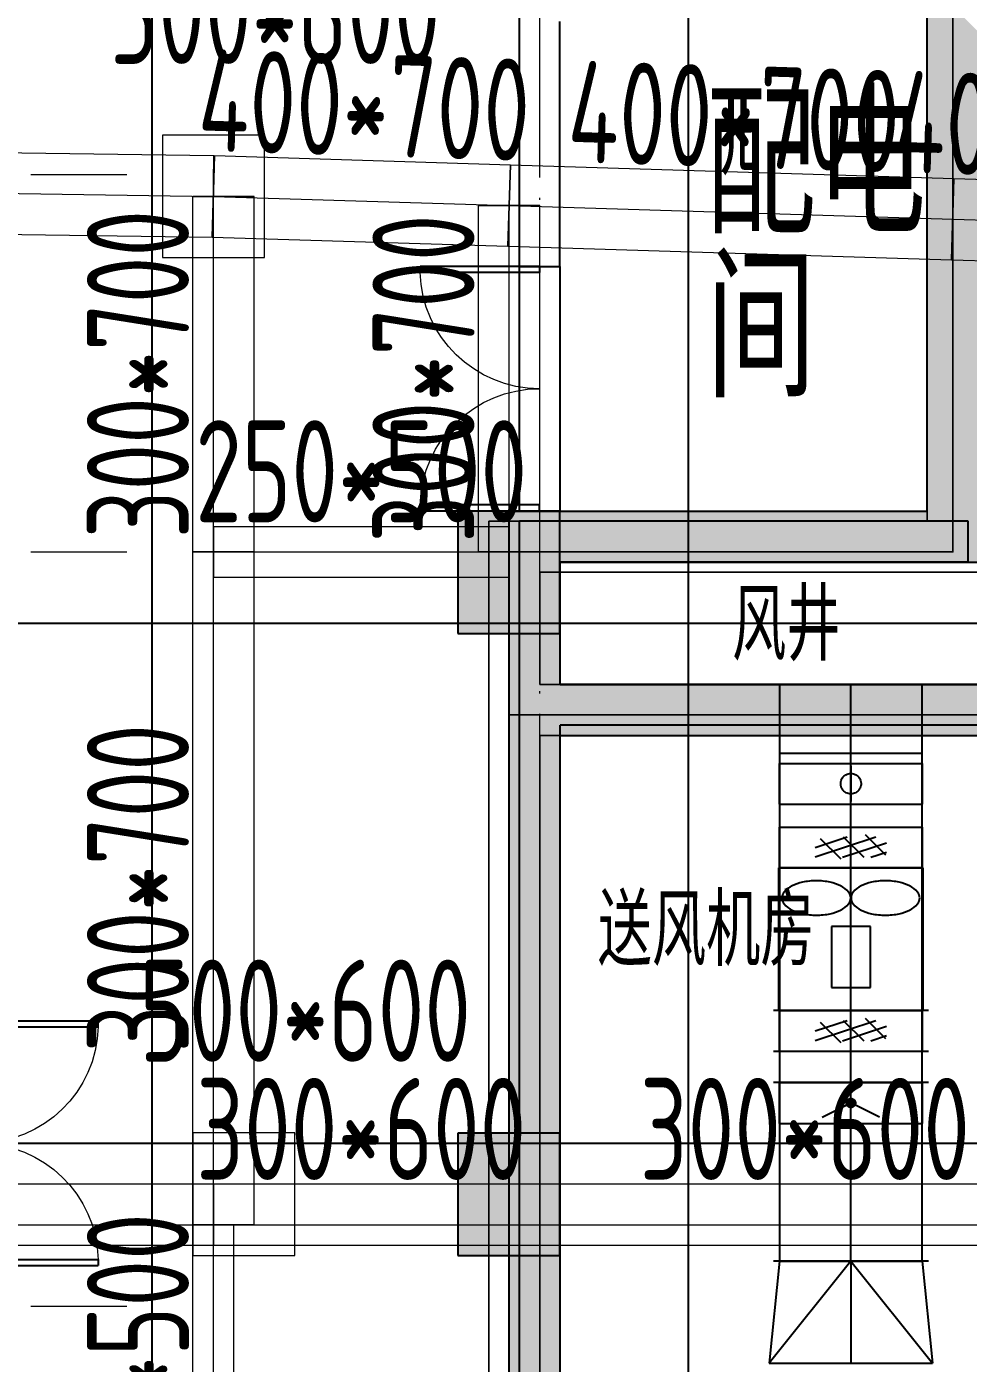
# Model space of a CAD drawing. Extents: x 369444 to 684549, y -549309 to 575337.
# Drawn here: x 585009 to 589625, y 461628 to 468182 of the extents above; entities that cross this region are included whole.
import ezdxf

# ---------------------------------------------------------------- set-up
doc = ezdxf.new("R2010")
doc.units = 0
doc.header["$LTSCALE"] = 1000
doc.header["$MEASUREMENT"] = 0
for name, pattern in [('CENTER2', [1.125, 0.75, -0.125, 0.125, -0.125]), ('DASH', [0.35, 0.25, -0.1]), ('DOTE', [2.42, 2, -0.2, 0.02, -0.2])]:
    doc.linetypes.add(name, pattern=pattern)
for name, color, linetype, lineweight, true_color in [('-1-0-1', 7, 'Continuous', 0, 0xc0c0c0), ('-1-1-2', 7, 'Continuous', 0, 0xc0c0c0), ('-2-0-1', 1, 'Continuous', 0, 0xff0000), ('-2-1-2', 9, 'Continuous', 0, 0x808080), ('1-6-1', 7, 'Continuous', 0, 0x55ff55), ('1-6-2', 7, 'Continuous', 0, 0x55ff55), ('11-6-1', 2, 'Continuous', 0, 0xffff00), ('11-6-2', 2, 'Continuous', 0, 0xffff00), ('11-6-5', 2, 'Continuous', 0, 0xffff00), ('12-6-1', 4, 'Continuous', 0, 0x00ffff), ('12-6-2', 4, 'Continuous', 0, 0x00ffff), ('12-6-5', 4, 'Continuous', 0, 0x00ffff)]:
    doc.layers.add(name, color=color, linetype=linetype, lineweight=lineweight, true_color=true_color)
for name, color, linetype in [('A-WALL-HATCH', 8, 'Continuous'), ('COLUMN', 9, 'Continuous'), ('DOTE', 1, 'Continuous'), ('DUCT-送风中心线', 1, 'CENTER2'), ('DUCT-送风法兰', 2, 'Continuous'), ('DUCT-送风管', 11, 'Continuous'), ('DUCT-送风管端线', 2, 'Continuous'), ('DUCT-送风阀门', 7, 'Continuous'), ('Hvac-Hide', 8, 'DASH'), ('PUB_HATCH', 8, 'Continuous'), ('WALL', 9, 'Continuous'), ('WINDOW', 4, 'Continuous'), ('房间名称', 72, 'Continuous'), ('颜洞口', 1, 'Continuous'), ('风管标注', 3, 'Continuous')]:
    doc.layers.add(name, color=color, linetype=linetype)
doc.layers.add('DOTE2', color=122, linetype='DOTE', lineweight=9)
doc.layers.add('TEXT', color=7, linetype='Continuous', lineweight=13)
doc.styles.add('_HZTXT', font='txt.shx', dxfattribs={"width": 0.8, "bigfont": 'HZTXT.shx'})
doc.styles.add('HNSJY', font='hnsjy-07.shx', dxfattribs={"width": 0.8, "bigfont": 'hnsjy-hz.shx'})
doc.styles.add('yjkcad', font='yjkeng.shx', dxfattribs={"width": 0.7, "height": 250, "bigfont": 'yjkchn.shx'})

# ---------------------------------------------------------------- blocks, each defined once
blk = doc.blocks.new('$DorLib2D$00000002')
for p, q in [((-0.5, 0), (-0.5, 0.4875)), ((-0.475, 0.4875), (-0.5, 0.4875)), ((-0.475, 0), (-0.475, 0.4875)), ((0.475, 0), (0.475, 0.4875)), ((0.475, 0.4875), (0.5, 0.4875)), ((0.5, 0), (0.5, 0.4875)), ((-0.5, 0), (-0.475, 0)), ((0.5, 0), (0.475, 0))]:
    blk.add_line(p, q)
at = {"lineweight": 13}
for centre, start, end in [((-0.4875, 0), 0, 88.5307), ((0.4875, 0), 91.4693, 180)]:
    blk.add_arc(centre, 0.4875, start, end, dxfattribs=at)
blk = doc.blocks.new('N-风管')
at = {"color": 0}
for p, q in [((38489424651.002457, 3905558530.868105, 0.000002), (38489424651.002457, 3905557830.868105, 0.000002)), ((38489425361.002457, 3905558530.868105, 0.000002), (38489424651.002457, 3905558530.868105, 0.000002)), ((38489425361.002457, 3905557830.868105, 0.000002), (38489425361.002457, 3905558530.868105, 0.000002)), ((38489425006.002457, 3905558242.436759, 0.000002), (38489425006.002457, 3905558382.814328, 0.000002)), ((38489424910.379883, 3905558242.436759, 0.000002), (38489424910.379883, 3905557943.232099, 0.000002)), ((38489425101.625038, 3905558242.436759, 0.000002), (38489424910.379883, 3905558242.436759, 0.000002)), ((38489425101.625038, 3905557943.232099, 0.000002), (38489425101.625038, 3905558242.436759, 0.000002)), ((38489424910.379883, 3905557943.232099, 0.000002), (38489425101.625038, 3905557943.232099, 0.000002)), ((38489424651.002457, 3905557830.868105, 0.000002), (38489425361.002457, 3905557830.868105, 0.000002))]:
    blk.add_line(p, q, dxfattribs=at)
for centre, major_axis, ratio, start_param, end_param in [((38489424811.326859, 3905558261.050528, 0.000002), (206.37381, 0.001271), 0.9859152599, 1.7782642618, 2.0409758937), ((38489424836.828629, 3905558141.610104, 0.000002), (-330.175485, 0.000044), 0.9859154814, -1.5707961964, -1.3633221285), ((38489424836.828629, 3905558141.610104, 0.000002), (330.175485, 0.000044), 0.9859154814, 1.3633221285, 1.5707961964), ((38489424862.330399, 3905558261.050528, 0.000002), (-206.37381, 0.001271), 0.9859152599, 4.2422094135, 4.5049210454), ((38489425149.674507, 3905558261.050528, 0.000002), (206.37381, 0.001271), 0.9859152599, 1.7782642618, 2.0409758937), ((38489425175.176277, 3905558141.610104, 0.000002), (-330.175485, 0.000044), 0.9859154814, -1.5707961964, -1.3633221285), ((38489425175.176277, 3905558141.610104, 0.000002), (330.175485, 0.000044), 0.9859154814, 1.3633221285, 1.5707961964), ((38489425200.678047, 3905558261.050528, 0.000002), (-206.37381, 0.001271), 0.9859152599, 4.2422094135, 4.5049210454), ((38489424714.560371, 3905558382.814328, 0.000002), (46.022865, 0.000058), 0.9859152477, 2.4577341047, 3.1415913761), ((38489424772.605698, 3905558336.170204, 0.000002), (-120.906345, 0.001354), 0.9859156512, -1.1005993919, -0.6838458191), ((38489424901.051552, 3905558336.170204, 0.000002), (120.906351, 0.001483), 0.985915607, 0.6838447331, 1.1005982977), ((38489424959.096893, 3905558382.814328, 0.000002), (46.022858, 0.001028), 0.9859148477, -0.0000226453, 0.6838350919), ((38489425052.908028, 3905558382.814328, 0.000002), (-46.022858, 0.001028), 0.9859148477, -0.6838350919, 0.0000226453), ((38489425110.953362, 3905558336.170204, 0.000002), (-120.906351, 0.001483), 0.985915607, -1.1005982977, -0.6838447331), ((38489425239.399223, 3905558336.170204, 0.000002), (120.906345, 0.001354), 0.9859156512, 0.6838458191, 1.1005993919), ((38489425297.444542, 3905558382.814328, 0.000002), (-46.022865, 0.000058), 0.9859152477, 3.141593931, 3.8254512025), ((38489424714.560371, 3905558382.814328, 0.000002), (-46.022865, 0.000058), 0.9859152477, 0.0000012774, 0.6838585489), ((38489424772.605698, 3905558429.458451, 0.000002), (120.90634, 0.001657), 0.9859156664, 3.8254359512, 4.2421895534), ((38489424901.051552, 3905558429.458451, 0.000002), (-120.906346, 0.001786), 0.9859156223, 2.040996848, 2.457750442), ((38489424959.096893, 3905558382.814328, 0.000002), (-46.022858, 0.001028), 0.9859148477, 2.4577575617, 3.1416152989), ((38489425052.908028, 3905558382.814328, 0.000002), (46.022858, 0.001028), 0.9859148477, 3.1415700082, 3.8254277455), ((38489425110.953362, 3905558429.458451, 0.000002), (120.906346, 0.001786), 0.9859156223, 3.8254348652, 4.2421884592), ((38489425239.399223, 3905558429.458451, 0.000002), (-120.90634, 0.001657), 0.9859156664, 2.0409957538, 2.457749356), ((38489425297.444542, 3905558382.814328, 0.000002), (46.022865, 0.000058), 0.9859152477, -0.6838585489, -0.0000012774), ((38489424811.326859, 3905558504.578127, 0.000002), (-206.37381, 0.001272), 0.9859152585, 1.1006167623, 1.3633283945), ((38489424836.828629, 3905558624.018552, 0.000002), (-330.175507, 0.000201), 0.9859154169, 1.3633228734, 1.5707969272), ((38489424836.828629, 3905558624.018552, 0.000002), (330.175507, 0.000201), 0.9859154169, 4.71238838, 4.9198624338), ((38489424862.330399, 3905558504.578127, 0.000002), (206.37381, 0.001272), 0.9859152585, -1.3633283945, -1.1006167623), ((38489425149.674507, 3905558504.578127, 0.000002), (-206.37381, 0.001272), 0.9859152585, 1.1006167623, 1.3633283945), ((38489425175.176277, 3905558624.018552, 0.000002), (-330.175507, 0.000201), 0.9859154169, 1.3633228734, 1.5707969272), ((38489425175.176277, 3905558624.018552, 0.000002), (330.175507, 0.000201), 0.9859154169, 4.71238838, 4.9198624338), ((38489425200.678047, 3905558504.578127, 0.000002), (206.37381, 0.001272), 0.9859152585, -1.3633283945, -1.1006167623)]:
    blk.add_ellipse(centre, major_axis=major_axis, ratio=ratio, start_param=start_param, end_param=end_param, dxfattribs=at)
for p in [(38489425006.002457, 3905558530.868105, 0.000002), (38489425006.002457, 3905557830.868105, 0.000002)]:
    blk.add_point(p, dxfattribs=at)
at = {"layer": 'DUCT-送风中心线', "color": 0}
for p, q in [((38489425006.002518, 3905559043.09938, -0.000001), (38489425006.002518, 3905559430.368128, -0.000001)), ((38489425006.002518, 3905558730.868105, -0.000001), (38489425006.002518, 3905558843.09938, -0.000001)), ((38489425006.002457, 3905557831.068105, -0.000001), (38489425006.002457, 3905558530.868105, -0.000001)), ((38489425006.002518, 3905557830.868105, -0.000001), (38489425006.002518, 3905557831.068105, -0.000001)), ((38489425006.002518, 3905557477.553344, -0.000001), (38489425006.002518, 3905557630.868105, -0.000001)), ((38489425006.002518, 3905556601.268361, -0.000001), (38489425006.002518, 3905557277.553482, -0.000001)), ((38489425006.002518, 3905556601.068361, -0.000001), (38489425005.657181, 3905556101.06836, -0.000001))]:
    blk.add_line(p, q, dxfattribs=at)
at = {"layer": 'DUCT-送风法兰', "color": 0}
for p, q in [((38489425386.002457, 3905557830.968105, -0.000001), (38489424626.002457, 3905557830.968105, -0.000001)), ((38489425386.002457, 3905557630.768105, -0.000001), (38489424626.002457, 3905557630.768105, -0.000001)), ((38489425386.002457, 3905557477.653413, -0.000001), (38489424626.002457, 3905557477.653413, -0.000001)), ((38489425386.002518, 3905556601.168361, -0.000001), (38489424626.002518, 3905556601.168361, -0.000001)), ((38489425386.002518, 3905556601.168361, -0.000001), (38489424626.002518, 3905556601.168361, -0.000001))]:
    blk.add_line(p, q, dxfattribs=at)
at = {"layer": 'DUCT-送风管', "color": 0}
for p, q in [((38489424656.002518, 3905559430.368128, -0.000001), (38489424656.002518, 3905559043.09938, -0.000001)), ((38489425356.002518, 3905559043.09938, -0.000001), (38489425356.002518, 3905559430.368128, -0.000001)), ((38489424656.002457, 3905558843.09938, -0.000001), (38489424656.002457, 3905559043.09938, -0.000001)), ((38489425356.002457, 3905559043.09938, -0.000001), (38489425356.002457, 3905558843.09938, -0.000001)), ((38489424656.002518, 3905558843.09938, -0.000001), (38489424656.002518, 3905558730.868105, -0.000001)), ((38489425356.002518, 3905558730.868105, -0.000001), (38489425356.002518, 3905558843.09938, -0.000001)), ((38489424656.002457, 3905558530.868105, -0.000001), (38489424656.002457, 3905558730.868105, -0.000001)), ((38489425356.002457, 3905558730.868105, -0.000001), (38489425356.002457, 3905558530.868105, -0.000001)), ((38489424656.002457, 3905558530.868101, -0.000001), (38489424656.002457, 3905557831.068101, -0.000001)), ((38489425356.002457, 3905557831.068109, -0.000001), (38489425356.002457, 3905558530.868109, -0.000001)), ((38489424656.002457, 3905557630.868105, -0.000001), (38489424656.002457, 3905557830.868105, -0.000001)), ((38489424656.002518, 3905557831.068101, -0.000001), (38489424656.002518, 3905557830.868105, -0.000001)), ((38489425356.002457, 3905557830.868105, -0.000001), (38489425356.002457, 3905557630.868105, -0.000001)), ((38489425356.002518, 3905557830.868105, -0.000001), (38489425356.002518, 3905557831.068109, -0.000001)), ((38489424656.002518, 3905557630.868105, -0.000001), (38489424656.002518, 3905557477.553344, -0.000001)), ((38489425356.002518, 3905557477.553482, -0.000001), (38489425356.002518, 3905557630.868105, -0.000001)), ((38489424656.002502, 3905557277.553344, -0.000001), (38489424656.002457, 3905557477.553344, -0.000001)), ((38489425356.002457, 3905557477.553482, -0.000001), (38489425356.002502, 3905557277.553482, -0.000001)), ((38489424656.002518, 3905557277.553344, -0.000001), (38489424656.002518, 3905556601.268361, -0.000001)), ((38489425356.002518, 3905556601.268361, -0.000001), (38489425356.002518, 3905557277.553482, -0.000001)), ((38489425006.002518, 3905556601.068361, -0.000001), (38489424605.657181, 3905556101.068201, -0.000001)), ((38489424656.002518, 3905556601.068221, -0.000001), (38489424605.657181, 3905556101.068201, -0.000001)), ((38489425006.002518, 3905556601.068361, -0.000001), (38489425405.657181, 3905556101.06852, -0.000001)), ((38489425356.002518, 3905556601.068501, -0.000001), (38489425405.657181, 3905556101.06852, -0.000001))]:
    blk.add_line(p, q, dxfattribs=at)
at = {"layer": 'DUCT-送风管端线', "color": 0}
for p, q in [((38489425356.002518, 3905559430.368128, -0.000001), (38489424656.002518, 3905559430.368128, -0.000001)), ((38489424656.002457, 3905559043.09938, -0.000001), (38489425356.002457, 3905559043.09938, -0.000001)), ((38489424656.002457, 3905558843.09938, -0.000001), (38489425356.002457, 3905558843.09938, -0.000001)), ((38489424656.002457, 3905558730.868105, -0.000001), (38489425356.002457, 3905558730.868105, -0.000001)), ((38489425356.002457, 3905558530.868109, -0.000001), (38489424656.002457, 3905558530.868101, -0.000001)), ((38489424656.002457, 3905558530.868105, -0.000001), (38489425356.002457, 3905558530.868105, -0.000001)), ((38489424656.002457, 3905557831.068101, -0.000001), (38489425356.002457, 3905557831.068109, -0.000001)), ((38489424656.002457, 3905557830.868105, -0.000001), (38489425356.002457, 3905557830.868105, -0.000001)), ((38489424656.002457, 3905557630.868105, -0.000001), (38489425356.002457, 3905557630.868105, -0.000001)), ((38489424656.002457, 3905557477.553344, -0.000001), (38489425356.002457, 3905557477.553482, -0.000001)), ((38489424656.002502, 3905557277.553344, -0.000001), (38489425356.002502, 3905557277.553482, -0.000001)), ((38489424656.002518, 3905556601.268361, -0.000001), (38489425356.002518, 3905556601.268361, -0.000001)), ((38489425356.002518, 3905556601.068501, -0.000001), (38489424656.002518, 3905556601.068221, -0.000001)), ((38489424605.657181, 3905556101.068201, -0.000001), (38489425405.657181, 3905556101.06852, -0.000001))]:
    blk.add_line(p, q, dxfattribs=at)
at = {"layer": 'DUCT-送风阀门', "color": 0}
for p, q in [((38489424967.476791, 3905558974.970579, -0.000001), (38489424971.775101, 3905558979.547811, -0.000001)), ((38489424971.775101, 3905558979.547811, -0.000001), (38489424976.613197, 3905558983.550229, -0.000001)), ((38489424976.613197, 3905558983.550229, -0.000001), (38489424981.914772, 3905558986.914713, -0.000001)), ((38489424981.914772, 3905558986.914713, -0.000001), (38489424987.59623, 3905558989.588204, -0.000001)), ((38489424987.59623, 3905558989.588204, -0.000001), (38489424993.567963, 3905558991.528538, -0.000001)), ((38489424993.567963, 3905558991.528538, -0.000001), (38489424999.735786, 3905558992.705114, -0.000001)), ((38489424999.735786, 3905558992.705114, -0.000001), (38489425006.002457, 3905558993.09938, -0.000001)), ((38489425006.002457, 3905559030.59938, -0.000001), (38489425006.002457, 3905558855.59938, -0.000001)), ((38489425006.002457, 3905558993.09938, -0.000001), (38489425012.269119, 3905558992.705115, -0.000001)), ((38489425012.269119, 3905558992.705115, -0.000001), (38489425018.436951, 3905558991.528538, -0.000001)), ((38489425018.436951, 3905558991.528538, -0.000001), (38489425024.408684, 3905558989.588204, -0.000001)), ((38489425024.408684, 3905558989.588204, -0.000001), (38489425030.090141, 3905558986.914714, -0.000001)), ((38489425030.090141, 3905558986.914714, -0.000001), (38489425035.391724, 3905558983.55023, -0.000001)), ((38489425035.391724, 3905558983.55023, -0.000001), (38489425040.229813, 3905558979.547811, -0.000001)), ((38489425040.229813, 3905558979.547811, -0.000001), (38489425044.528122, 3905558974.970579, -0.000001)), ((38489424956.10112, 3905558946.238905, -0.000001), (38489424956.888092, 3905558952.468445, -0.000001)), ((38489424956.10112, 3905558939.959853, -0.000001), (38489424956.10112, 3905558946.238905, -0.000001)), ((38489424956.888092, 3905558933.730314, -0.000001), (38489424956.10112, 3905558939.959853, -0.000001)), ((38489424956.888092, 3905558952.468445, -0.000001), (38489424958.449631, 3905558958.550229, -0.000001)), ((38489424958.449631, 3905558927.64853, -0.000001), (38489424956.888092, 3905558933.730314, -0.000001)), ((38489424958.449631, 3905558958.550229, -0.000001), (38489424960.761101, 3905558964.388344, -0.000001)), ((38489424960.761101, 3905558921.810415, -0.000001), (38489424958.449631, 3905558927.64853, -0.000001)), ((38489424960.761101, 3905558964.388344, -0.000001), (38489424963.786057, 3905558969.890719, -0.000001)), ((38489424963.786057, 3905558916.30804, -0.000001), (38489424960.761101, 3905558921.810415, -0.000001)), ((38489424963.786057, 3905558969.890719, -0.000001), (38489424967.476791, 3905558974.970579, -0.000001)), ((38489424967.476791, 3905558911.22818, -0.000001), (38489424963.786057, 3905558916.30804, -0.000001)), ((38489425044.528122, 3905558974.970579, -0.000001), (38489425048.218849, 3905558969.890719, -0.000001)), ((38489425048.218849, 3905558916.30804, -0.000001), (38489425044.528122, 3905558911.22818, -0.000001)), ((38489425048.218849, 3905558969.890719, -0.000001), (38489425051.243813, 3905558964.388344, -0.000001)), ((38489425051.243813, 3905558921.810415, -0.000001), (38489425048.218849, 3905558916.30804, -0.000001)), ((38489425051.243813, 3905558964.388344, -0.000001), (38489425053.555283, 3905558958.55023, -0.000001)), ((38489425053.555283, 3905558927.64853, -0.000001), (38489425051.243813, 3905558921.810415, -0.000001)), ((38489425053.555283, 3905558958.55023, -0.000001), (38489425055.116821, 3905558952.468445, -0.000001)), ((38489425055.116821, 3905558933.730314, -0.000001), (38489425053.555283, 3905558927.64853, -0.000001)), ((38489425055.116821, 3905558952.468445, -0.000001), (38489425055.903793, 3905558946.238906, -0.000001)), ((38489425055.903793, 3905558939.959854, -0.000001), (38489425055.116821, 3905558933.730314, -0.000001)), ((38489425055.903793, 3905558946.238906, -0.000001), (38489425055.903793, 3905558939.959854, -0.000001)), ((38489424971.775101, 3905558906.650948, -0.000001), (38489424967.476791, 3905558911.22818, -0.000001)), ((38489424976.613197, 3905558902.64853, -0.000001), (38489424971.775101, 3905558906.650948, -0.000001)), ((38489424981.914772, 3905558899.284045, -0.000001), (38489424976.613197, 3905558902.64853, -0.000001)), ((38489424987.59623, 3905558896.610555, -0.000001), (38489424981.914772, 3905558899.284045, -0.000001)), ((38489424993.567963, 3905558894.670221, -0.000001), (38489424987.59623, 3905558896.610555, -0.000001)), ((38489424999.735786, 3905558893.493644, -0.000001), (38489424993.567963, 3905558894.670221, -0.000001)), ((38489425006.002457, 3905558893.09938, -0.000001), (38489424999.735786, 3905558893.493644, -0.000001)), ((38489425012.269119, 3905558893.493645, -0.000001), (38489425006.002457, 3905558893.09938, -0.000001)), ((38489425018.436951, 3905558894.670221, -0.000001), (38489425012.269119, 3905558893.493645, -0.000001)), ((38489425024.408684, 3905558896.610555, -0.000001), (38489425018.436951, 3905558894.670221, -0.000001)), ((38489425030.090141, 3905558899.284046, -0.000001), (38489425024.408684, 3905558896.610555, -0.000001)), ((38489425035.391724, 3905558902.64853, -0.000001), (38489425030.090141, 3905558899.284046, -0.000001)), ((38489425040.229813, 3905558906.650948, -0.000001), (38489425035.391724, 3905558902.64853, -0.000001)), ((38489425044.528122, 3905558911.22818, -0.000001), (38489425040.229813, 3905558906.650948, -0.000001)), ((38489424987.776787, 3905558680.868105, -0.000001), (38489424831.002457, 3905558629.145987, -0.000001)), ((38489425127.776787, 3905558680.868105, -0.000001), (38489424831.002457, 3905558582.957965, -0.000001)), ((38489424957.705971, 3905558572.7431, -0.000001), (38489424856.66967, 3905558672.7431, -0.000001)), ((38489425181.002457, 3905558652.239997, -0.000001), (38489424964.667908, 3905558580.868105, -0.000001)), ((38489425071.016167, 3905558580.868105, -0.000001), (38489424969.979874, 3905558680.868105, -0.000001)), ((38489425178.236153, 3905558592.475256, -0.000001), (38489425077.19986, 3905558692.475256, -0.000001)), ((38489425181.002457, 3905558606.051976, -0.000001), (38489425104.667908, 3905558580.868105, -0.000001)), ((38489424987.776802, 3905557780.868105, -0.000001), (38489424831.002457, 3905557729.145987, -0.000001)), ((38489425127.776802, 3905557780.868105, -0.000001), (38489424831.002457, 3905557682.957965, -0.000001)), ((38489424957.705978, 3905557672.7431, -0.000001), (38489424856.669678, 3905557772.7431, -0.000001)), ((38489425181.002457, 3905557752.239997, -0.000001), (38489424964.667923, 3905557680.868105, -0.000001)), ((38489425071.016167, 3905557680.868105, -0.000001), (38489424969.979881, 3905557780.868105, -0.000001)), ((38489425178.23616, 3905557692.475256, -0.000001), (38489425077.199867, 3905557792.475256, -0.000001)), ((38489425181.002457, 3905557706.051976, -0.000001), (38489425104.667923, 3905557680.868105, -0.000001)), ((38489424866.002487, 3905557307.553385, -0.000001), (38489425006.00248, 3905557377.553413, -0.000001)), ((38489424983.938782, 3905557379.597913, -0.000001), (38489424984.690132, 3905557383.617295, -0.000001)), ((38489424983.938782, 3905557375.508907, -0.000001), (38489424983.938782, 3905557379.597913, -0.000001)), ((38489424984.69014, 3905557371.489525, -0.000001), (38489424983.938782, 3905557375.508907, -0.000001)), ((38489424984.690132, 3905557383.617295, -0.000001), (38489424986.167252, 3905557387.430179, -0.000001)), ((38489424986.167259, 3905557367.676642, -0.000001), (38489424984.69014, 3905557371.489525, -0.000001)), ((38489424986.167252, 3905557387.430179, -0.000001), (38489424988.319832, 3905557390.906722, -0.000001)), ((38489424988.319847, 3905557364.2001, -0.000001), (38489424986.167259, 3905557367.676642, -0.000001)), ((38489424988.319832, 3905557390.906722, -0.000001), (38489424991.074577, 3905557393.928533, -0.000001)), ((38489424991.074593, 3905557361.178289, -0.000001), (38489424988.319847, 3905557364.2001, -0.000001)), ((38489424991.013321, 3905557376.839381, -0.000001), (38489424991.149063, 3905557379.689002, -0.000001)), ((38489424991.419319, 3905557374.015566, -0.000001), (38489424991.013321, 3905557376.839381, -0.000001)), ((38489424991.074577, 3905557393.928533, -0.000001), (38489424994.337677, 3905557396.39271, -0.000001)), ((38489424994.337677, 3905557358.714113, -0.000001), (38489424991.074593, 3905557361.178289, -0.000001)), ((38489424991.149063, 3905557379.689002, -0.000001), (38489424991.821648, 3905557382.461437, -0.000001)), ((38489424992.352402, 3905557371.319619, -0.000001), (38489424991.419319, 3905557374.015566, -0.000001)), ((38489424991.821648, 3905557382.461437, -0.000001), (38489424993.006767, 3905557385.056484, -0.000001)), ((38489424993.778816, 3905557368.848978, -0.000001), (38489424992.352402, 3905557371.319619, -0.000001)), ((38489424993.006767, 3905557385.056484, -0.000001), (38489424994.661583, 3905557387.38035, -0.000001)), ((38489424995.647049, 3905557366.692937, -0.000001), (38489424993.778816, 3905557368.848978, -0.000001)), ((38489424994.337677, 3905557396.39271, -0.000001), (38489424997.998001, 3905557398.215336, -0.000001)), ((38489424997.998016, 3905557356.891487, -0.000001), (38489424994.337677, 3905557358.714113, -0.000001)), ((38489424994.661583, 3905557387.38035, -0.000001), (38489424996.726288, 3905557389.349045, -0.000001)), ((38489424995.282349, 3905557377.042751, -0.000001), (38489424995.379433, 3905557379.080777, -0.000001)), ((38489424995.572723, 3905557375.023181, -0.000001), (38489424995.282349, 3905557377.042751, -0.000001)), ((38489424995.379433, 3905557379.080777, -0.000001), (38489424995.860458, 3905557381.0636, -0.000001)), ((38489424996.240051, 3905557373.095061, -0.000001), (38489424995.572723, 3905557375.023181, -0.000001)), ((38489424997.889542, 3905557364.929422, -0.000001), (38489424995.647049, 3905557366.692937, -0.000001)), ((38489424995.860458, 3905557381.0636, -0.000001), (38489424996.708054, 3905557382.919555, -0.000001)), ((38489424997.260223, 3905557371.328078, -0.000001), (38489424996.240051, 3905557373.095061, -0.000001)), ((38489424996.708054, 3905557382.919555, -0.000001), (38489424997.891563, 3905557384.581565, -0.000001)), ((38489424996.726288, 3905557389.349045, -0.000001), (38489424999.126259, 3905557390.891415, -0.000001)), ((38489424998.596352, 3905557369.786094, -0.000001), (38489424997.260223, 3905557371.328078, -0.000001)), ((38489425000.425247, 3905557363.622171, -0.000001), (38489424997.889542, 3905557364.929422, -0.000001)), ((38489424997.891563, 3905557384.581565, -0.000001), (38489424999.368233, 3905557385.989558, -0.000001)), ((38489424997.998001, 3905557398.215336, -0.000001), (38489425001.930908, 3905557399.334346, -0.000001)), ((38489425001.930923, 3905557355.772479, -0.000001), (38489424997.998016, 3905557356.891487, -0.000001)), ((38489425000.200157, 3905557368.524841, -0.000001), (38489424998.596352, 3905557369.786094, -0.000001)), ((38489424999.126259, 3905557390.891415, -0.000001), (38489425001.774757, 3905557391.951715, -0.000001)), ((38489424999.368233, 3905557385.989558, -0.000001), (38489425001.084663, 3905557387.092648, -0.000001)), ((38489425002.013687, 3905557367.589905, -0.000001), (38489425000.200157, 3905557368.524841, -0.000001)), ((38489425003.162537, 3905557362.818432, -0.000001), (38489425000.425247, 3905557363.622171, -0.000001)), ((38489425001.084663, 3905557387.092648, -0.000001), (38489425002.978844, 3905557387.850964, -0.000001)), ((38489425001.774757, 3905557391.951715, -0.000001), (38489425004.576057, 3905557392.491622, -0.000001)), ((38489425001.930908, 3905557399.334346, -0.000001), (38489425006.002472, 3905557399.711633, -0.000001)), ((38489425006.002487, 3905557355.395193, -0.000001), (38489425001.930923, 3905557355.772479, -0.000001)), ((38489425003.971382, 3905557367.015075, -0.000001), (38489425002.013687, 3905557367.589905, -0.000001)), ((38489425002.978844, 3905557387.850964, -0.000001), (38489425004.982307, 3905557388.237101, -0.000001)), ((38489425006.00248, 3905557362.547253, -0.000001), (38489425003.162537, 3905557362.818432, -0.000001)), ((38489425006.00248, 3905557366.821129, -0.000001), (38489425003.971382, 3905557367.015075, -0.000001)), ((38489425004.576057, 3905557392.491622, -0.000001), (38489425007.428902, 3905557392.491625, -0.000001)), ((38489425004.982307, 3905557388.237101, -0.000001), (38489425007.022652, 3905557388.2371, -0.000001)), ((38489425006.002472, 3905557399.711633, -0.000001), (38489425010.074043, 3905557399.334347, -0.000001)), ((38489425146.002487, 3905557307.553441, -0.000001), (38489425006.00248, 3905557377.553413, -0.000001)), ((38489425008.033577, 3905557367.015075, -0.000001), (38489425006.00248, 3905557366.821129, -0.000001)), ((38489425008.842407, 3905557362.818436, -0.000001), (38489425006.00248, 3905557362.547253, -0.000001)), ((38489425010.074051, 3905557355.77248, -0.000001), (38489425006.002487, 3905557355.395193, -0.000001)), ((38489425007.022652, 3905557388.2371, -0.000001), (38489425009.026123, 3905557387.850964, -0.000001)), ((38489425007.428902, 3905557392.491625, -0.000001), (38489425010.230202, 3905557391.951721, -0.000001)), ((38489425009.991257, 3905557367.589904, -0.000001), (38489425008.033577, 3905557367.015075, -0.000001)), ((38489425011.579697, 3905557363.622179, -0.000001), (38489425008.842407, 3905557362.818436, -0.000001)), ((38489425009.026123, 3905557387.850964, -0.000001), (38489425010.920303, 3905557387.092647, -0.000001)), ((38489425011.804787, 3905557368.524841, -0.000001), (38489425009.991257, 3905557367.589904, -0.000001)), ((38489425010.074043, 3905557399.334347, -0.000001), (38489425014.006943, 3905557398.215339, -0.000001)), ((38489425014.006958, 3905557356.89149, -0.000001), (38489425010.074051, 3905557355.77248, -0.000001)), ((38489425010.230202, 3905557391.951721, -0.000001), (38489425012.8787, 3905557390.891425, -0.000001)), ((38489425010.920303, 3905557387.092647, -0.000001), (38489425012.636726, 3905557385.989558, -0.000001)), ((38489425014.115417, 3905557364.929434, -0.000001), (38489425011.579697, 3905557363.622179, -0.000001)), ((38489425013.408607, 3905557369.786093, -0.000001), (38489425011.804787, 3905557368.524841, -0.000001)), ((38489425012.636726, 3905557385.989558, -0.000001), (38489425014.113403, 3905557384.581564, -0.000001)), ((38489425012.8787, 3905557390.891425, -0.000001), (38489425015.278671, 3905557389.349058, -0.000001)), ((38489425014.744743, 3905557371.328077, -0.000001), (38489425013.408607, 3905557369.786093, -0.000001)), ((38489425014.006943, 3905557398.215339, -0.000001), (38489425017.667267, 3905557396.392713, -0.000001)), ((38489425017.667282, 3905557358.714116, -0.000001), (38489425014.006958, 3905557356.89149, -0.000001)), ((38489425014.113403, 3905557384.581564, -0.000001), (38489425015.296913, 3905557382.919555, -0.000001)), ((38489425016.35791, 3905557366.692952, -0.000001), (38489425014.115417, 3905557364.929434, -0.000001)), ((38489425015.764908, 3905557373.09506, -0.000001), (38489425014.744743, 3905557371.328077, -0.000001)), ((38489425015.278671, 3905557389.349058, -0.000001), (38489425017.343384, 3905557387.380366, -0.000001)), ((38489425015.296913, 3905557382.919555, -0.000001), (38489425016.144501, 3905557381.063599, -0.000001)), ((38489425016.432243, 3905557375.02318, -0.000001), (38489425015.764908, 3905557373.09506, -0.000001)), ((38489425016.144501, 3905557381.063599, -0.000001), (38489425016.625526, 3905557379.080776, -0.000001)), ((38489425018.226143, 3905557368.848995, -0.000001), (38489425016.35791, 3905557366.692952, -0.000001)), ((38489425016.72261, 3905557377.04275, -0.000001), (38489425016.432243, 3905557375.02318, -0.000001)), ((38489425016.625526, 3905557379.080776, -0.000001), (38489425016.72261, 3905557377.04275, -0.000001)), ((38489425017.343384, 3905557387.380366, -0.000001), (38489425018.998192, 3905557385.056502, -0.000001)), ((38489425017.667267, 3905557396.392713, -0.000001), (38489425020.930367, 3905557393.928537, -0.000001)), ((38489425020.930382, 3905557361.178293, -0.000001), (38489425017.667282, 3905557358.714116, -0.000001)), ((38489425019.652557, 3905557371.319638, -0.000001), (38489425018.226143, 3905557368.848995, -0.000001)), ((38489425018.998192, 3905557385.056502, -0.000001), (38489425020.183311, 3905557382.461457, -0.000001)), ((38489425020.58564, 3905557374.015587, -0.000001), (38489425019.652557, 3905557371.319638, -0.000001)), ((38489425020.183311, 3905557382.461457, -0.000001), (38489425020.855904, 3905557379.689023, -0.000001)), ((38489425020.991638, 3905557376.839402, -0.000001), (38489425020.58564, 3905557374.015587, -0.000001)), ((38489425020.855904, 3905557379.689023, -0.000001), (38489425020.991638, 3905557376.839402, -0.000001)), ((38489425020.930367, 3905557393.928537, -0.000001), (38489425023.685112, 3905557390.906726, -0.000001)), ((38489425023.685127, 3905557364.200104, -0.000001), (38489425020.930382, 3905557361.178293, -0.000001)), ((38489425023.685112, 3905557390.906726, -0.000001), (38489425025.8377, 3905557387.430184, -0.000001)), ((38489425025.837708, 3905557367.676647, -0.000001), (38489425023.685127, 3905557364.200104, -0.000001)), ((38489425025.8377, 3905557387.430184, -0.000001), (38489425027.314819, 3905557383.617301, -0.000001)), ((38489425027.314827, 3905557371.489531, -0.000001), (38489425025.837708, 3905557367.676647, -0.000001)), ((38489425027.314819, 3905557383.617301, -0.000001), (38489425028.066177, 3905557379.597919, -0.000001)), ((38489425028.066177, 3905557375.508913, -0.000001), (38489425027.314827, 3905557371.489531, -0.000001)), ((38489425028.066177, 3905557379.597919, -0.000001), (38489425028.066177, 3905557375.508913, -0.000001))]:
    blk.add_line(p, q, dxfattribs=at)
at = {"layer": 'Hvac-Hide', "color": 0}
for p, q in [((38489424656.002518, 3905559043.09938, -0.000001), (38489424656.002518, 3905558843.09938, -0.000001)), ((38489425006.002518, 3905558843.09938, -0.000001), (38489425006.002518, 3905559043.09938, -0.000001)), ((38489425356.002518, 3905558843.09938, -0.000001), (38489425356.002518, 3905559043.09938, -0.000001)), ((38489424656.002518, 3905558730.868105, -0.000001), (38489424656.002518, 3905558530.868105, -0.000001)), ((38489425006.002518, 3905558530.868105, -0.000001), (38489425006.002518, 3905558730.868105, -0.000001)), ((38489425356.002518, 3905558530.868105, -0.000001), (38489425356.002518, 3905558730.868105, -0.000001)), ((38489424656.002518, 3905558530.868101, -0.000001), (38489424656.002518, 3905557831.068101, -0.000001)), ((38489425006.002518, 3905557831.068105, -0.000001), (38489425006.002518, 3905558530.868105, -0.000001)), ((38489425356.002518, 3905557831.068109, -0.000001), (38489425356.002518, 3905558530.868109, -0.000001)), ((38489424656.002518, 3905557830.868105, -0.000001), (38489424656.002518, 3905557630.868105, -0.000001)), ((38489425006.002518, 3905557630.868105, -0.000001), (38489425006.002518, 3905557830.868105, -0.000001)), ((38489425356.002518, 3905557630.868105, -0.000001), (38489425356.002518, 3905557830.868105, -0.000001)), ((38489424656.002518, 3905557477.553344, -0.000001), (38489424656.002518, 3905557277.553344, -0.000001)), ((38489425006.002518, 3905557277.553482, -0.000001), (38489425006.002518, 3905557477.553344, -0.000001)), ((38489425356.002518, 3905557277.553482, -0.000001), (38489425356.002518, 3905557477.553482, -0.000001))]:
    blk.add_line(p, q, dxfattribs=at)
at = {"layer": '颜洞口', "color": 0}
for p, q in [((38489424655.656921, 3905559430.368107), (38489424655.656921, 3905559092.575025)), ((38489425355.656921, 3905559430.368107), (38489424655.656921, 3905559430.368107)), ((38489425355.656921, 3905559092.575025), (38489425355.656921, 3905559430.368107)), ((38489424655.656921, 3905559092.575025), (38489425355.656921, 3905559092.575025))]:
    blk.add_line(p, q, dxfattribs=at)

msp = doc.modelspace()

# ---------------------------------------------------------------- hatches: boundary and pattern name
at = {"layer": 'A-WALL-HATCH'}
for points in [[(587123.3, 465207), (587623.3, 465207), (587623.3, 465807), (587123.3, 465807)], [(587123.3, 462156.5), (587623.3, 462156.5), (587623.3, 462756.5), (587123.3, 462756.5)]]:
    msp.add_hatch(color=256, dxfattribs=at).paths.add_polyline_path(points)
at = {"layer": 'PUB_HATCH'}
for points in [[(589424.6, 465807), (589674.6, 465557), (589674.6, 468157), (589424.6, 468407)], [(587541.3, 464823.6), (587624.6, 464957), (587624.6, 465557), (587374.6, 465807), (587374.6, 464807)], [(587374.6, 465807), (587624.6, 465557), (589674.6, 465557), (589424.6, 465807)], [(587541.3, 464823.6), (587624.6, 464707), (590724.6, 464707), (590474.6, 464957), (587624.6, 464957)], [(587374.6, 460657), (587624.6, 460907), (587624.6, 464707), (587541.3, 464823.6), (587374.6, 464807)]]:
    msp.add_hatch(color=256, dxfattribs=at).paths.add_polyline_path(points)

# ---------------------------------------------------------------- linework, layer by layer
at = {"layer": '-1-0-1', "color": 0}
for p in [(585924.3, 467350, -3600), (587374.3, 467305.4, -3600), (589549.3, 467238.5, -3600), (585924.3, 465606.9, -3600), (587374.3, 465606.9, -3600), (589549.3, 465606.9, -3600), (587374.3, 464806.9, -3600), (585924.3, 462306.9, -3600), (587374.3, 462306.9, -3600)]:
    msp.add_point(p, dxfattribs=at)
at = {"layer": '-1-1-2', "color": 0}
for p, q in [((585924.3, 467350, -3600), (585924.3, 467350)), ((587374.3, 467305.4, -3600), (587374.3, 467305.4)), ((589549.3, 467238.5, -3600), (589549.3, 467238.5)), ((585924.3, 465606.9, -3600), (585924.3, 465606.9)), ((587374.3, 465606.9, -3600), (587374.3, 465606.9)), ((589549.3, 465606.9, -3600), (589549.3, 465606.9)), ((587374.3, 464806.9, -3600), (587374.3, 464806.9)), ((585924.3, 462306.9, -3600), (585924.3, 462306.9)), ((587374.3, 462306.9, -3600), (587374.3, 462306.9))]:
    msp.add_line(p, q, dxfattribs=at)
at = {"layer": '-2-0-1', "color": 0}
for p, q in [((589549.3, 467238.5, -3600), (589549.3, 468282.2, -3600)), ((581924.3, 467406.9, -3600), (585924.3, 467350, -3600)), ((585924.3, 465606.9, -3600), (585924.3, 467350, -3600)), ((585924.3, 467350, -3600), (587374.3, 467305.4, -3600)), ((587374.3, 465606.9, -3600), (587374.3, 467305.4, -3600)), ((587374.3, 467305.4, -3600), (589549.3, 467238.5, -3600)), ((589549.3, 465606.9, -3600), (589549.3, 467238.5, -3600)), ((589549.3, 467238.5, -3600), (590574.3, 467206.9, -3600)), ((585924.3, 465606.9, -3600), (587374.3, 465606.9, -3600)), ((585924.3, 462306.9, -3600), (585924.3, 465606.9, -3600)), ((587374.3, 465606.9, -3600), (589549.3, 465606.9, -3600)), ((587374.3, 464806.9, -3600), (587374.3, 465606.9, -3600)), ((587374.3, 464806.9, -3600), (590574.3, 464806.9, -3600)), ((587374.3, 462306.9, -3600), (587374.3, 464806.9, -3600)), ((581924.3, 462306.9, -3600), (585924.3, 462306.9, -3600)), ((585924.3, 460806.9, -3600), (585924.3, 462306.9, -3600)), ((585924.3, 462306.9, -3600), (587374.3, 462306.9, -3600)), ((587374.3, 462306.9, -3600), (590274.3, 462306.9, -3600)), ((587374.3, 460806.9, -3600), (587374.3, 462306.9, -3600))]:
    msp.add_line(p, q, dxfattribs=at)
at = {"layer": '-2-1-2', "color": 0}
for p, q in [((589549.3, 467238.5), (589549.3, 468282.2)), ((581924.3, 467406.9), (585924.3, 467350)), ((585924.3, 465606.9), (585924.3, 467350)), ((585924.3, 467350), (587374.3, 467305.4)), ((587374.3, 465606.9), (587374.3, 467305.4)), ((587374.3, 467305.4), (589549.3, 467238.5)), ((589549.3, 465606.9), (589549.3, 467238.5)), ((589549.3, 467238.5), (590574.3, 467206.9)), ((585924.3, 465606.9), (587374.3, 465606.9)), ((585924.3, 462306.9), (585924.3, 465606.9)), ((587374.3, 465606.9), (589549.3, 465606.9)), ((587374.3, 464806.9), (587374.3, 465606.9)), ((587374.3, 464806.9), (590574.3, 464806.9)), ((587374.3, 462306.9), (587374.3, 464806.9)), ((581924.3, 462306.9), (585924.3, 462306.9)), ((585924.3, 460806.9), (585924.3, 462306.9)), ((585924.3, 462306.9), (587374.3, 462306.9)), ((587374.3, 462306.9), (590274.3, 462306.9)), ((587374.3, 460806.9), (587374.3, 462306.9))]:
    msp.add_line(p, q, dxfattribs=at)
at = {"layer": '1-6-1', "color": 0}
for p, q in [((589424.3, 468407.2, -3600), (589424.3, 467238.5, -3600)), ((589424.3, 467238.5), (589424.3, 468407.2)), ((589424.3, 467238.5, -3600), (589424.3, 467238.5)), ((589424.3, 467238.5, -3600), (589424.3, 465756.9, -3600)), ((589424.3, 467238.5), (589424.3, 467238.5, -3600)), ((589424.3, 465756.9), (589424.3, 467238.5)), ((587274.3, 465756.9, -8700), (587274.3, 465756.9, -5100)), ((589424.3, 465756.9, -8700), (587274.3, 465756.9, -8700)), ((587274.3, 465756.9, -5100), (589424.3, 465756.9, -5100)), ((587274.3, 465756.9, -3600), (587274.3, 464806.9, -3600)), ((587274.3, 465756.9), (587274.3, 465756.9, -3600)), ((587274.3, 464806.9), (587274.3, 465756.9)), ((589424.3, 465756.9, -3600), (589424.3, 465756.9)), ((589424.3, 465756.9, -5100), (589424.3, 465756.9, -8700)), ((587524.3, 465506.9, -5100), (587524.3, 465506.9, -8700)), ((589674.3, 465506.9, -5100), (587524.3, 465506.9, -5100)), ((587524.3, 465506.9, -8700), (589674.3, 465506.9, -8700)), ((587524.3, 465506.9), (587524.3, 464956.9)), ((587524.3, 465506.9, -3600), (587524.3, 465506.9)), ((587524.3, 464956.9, -3600), (587524.3, 465506.9, -3600)), ((587524.3, 464956.9, -3600), (587524.3, 464956.9)), ((590424.3, 464956.9, -3600), (587524.3, 464956.9, -3600)), ((587524.3, 464956.9), (590424.3, 464956.9)), ((587524.3, 464956.9), (587524.3, 464956.9, -3600)), ((587274.3, 464806.9, -3600), (587274.3, 464806.9)), ((587274.3, 464806.9, -3600), (587274.3, 462306.9, -3600)), ((587274.3, 464806.9), (587274.3, 464806.9, -3600)), ((587274.3, 462306.9), (587274.3, 464806.9)), ((587524.3, 464706.9), (587524.3, 464706.9, -3600)), ((590574.3, 464706.9), (587524.3, 464706.9)), ((587524.3, 464706.9, -3600), (590574.3, 464706.9, -3600)), ((587524.3, 464706.9), (587524.3, 462306.9)), ((587524.3, 464706.9, -3600), (587524.3, 464706.9)), ((587524.3, 462306.9, -3600), (587524.3, 464706.9, -3600)), ((587274.3, 462306.9, -8700), (587274.3, 460656.9, -8700)), ((587274.3, 462306.9, -5100), (587274.3, 462306.9, -8700)), ((587274.3, 460656.9, -5100), (587274.3, 462306.9, -5100)), ((587274.3, 462306.9, -3600), (587274.3, 462306.9)), ((587524.3, 462306.9, -5100), (587524.3, 460906.9, -5100)), ((587524.3, 462306.9, -8700), (587524.3, 462306.9, -5100)), ((587524.3, 460906.9, -8700), (587524.3, 462306.9, -8700)), ((587524.3, 462306.9), (587524.3, 462306.9, -3600))]:
    msp.add_line(p, q, dxfattribs=at)
at = {"layer": '1-6-2', "color": 0}
for p, q in [((589549.3, 468282.2), (589549.3, 467238.5)), ((589549.3, 467238.5, -3600), (589549.3, 468282.2, -3600)), ((589549.3, 467238.5), (589549.3, 467238.5, -3600)), ((589549.3, 467238.5), (589549.3, 465606.9)), ((589549.3, 467238.5, -3600), (589549.3, 467238.5)), ((589549.3, 465606.9, -3600), (589549.3, 467238.5, -3600)), ((587374.3, 465606.9, -5100), (587374.3, 465606.9, -8700)), ((589549.3, 465606.9, -5100), (587374.3, 465606.9, -5100)), ((587374.3, 465606.9, -8700), (589549.3, 465606.9, -8700)), ((587374.3, 465606.9), (587374.3, 464806.9)), ((587374.3, 465606.9, -3600), (587374.3, 465606.9)), ((587374.3, 464806.9, -3600), (587374.3, 465606.9, -3600)), ((589549.3, 465606.9), (589549.3, 465606.9, -3600)), ((589549.3, 465606.9, -8700), (589549.3, 465606.9, -5100)), ((587374.3, 464806.9), (587374.3, 464806.9, -3600)), ((590574.3, 464806.9), (587374.3, 464806.9)), ((587374.3, 464806.9, -3600), (590574.3, 464806.9, -3600)), ((587374.3, 464806.9), (587374.3, 464806.9, -3600)), ((587374.3, 464806.9), (587374.3, 462306.9)), ((587374.3, 464806.9, -3600), (587374.3, 464806.9)), ((587374.3, 462306.9, -3600), (587374.3, 464806.9, -3600)), ((587374.3, 462306.9, -5100), (587374.3, 460806.9, -5100)), ((587374.3, 462306.9, -8700), (587374.3, 462306.9, -5100)), ((587374.3, 460806.9, -8700), (587374.3, 462306.9, -8700)), ((587374.3, 462306.9), (587374.3, 462306.9, -3600))]:
    msp.add_line(p, q, dxfattribs=at)
at = {"layer": '11-6-1', "color": 0}
for p, q in [((585674.3, 467650), (585674.3, 467050)), ((586174.3, 467650), (585674.3, 467650)), ((585674.3, 467650, -3600), (585674.3, 467050, -3600)), ((586174.3, 467650, -3600), (585674.3, 467650, -3600)), ((585674.3, 467650, -3600), (585674.3, 467650)), ((586174.3, 467050), (586174.3, 467650)), ((586174.3, 467050, -3600), (586174.3, 467650, -3600)), ((586174.3, 467650, -3600), (586174.3, 467650)), ((585674.3, 467050), (586174.3, 467050)), ((585674.3, 467050, -3600), (586174.3, 467050, -3600)), ((585674.3, 467050, -3600), (585674.3, 467050)), ((586174.3, 467050, -3600), (586174.3, 467050)), ((585824.3, 462756.9), (585824.3, 462156.9)), ((586324.3, 462756.9), (585824.3, 462756.9)), ((585824.3, 462756.9, -3600), (585824.3, 462156.9, -3600)), ((586324.3, 462756.9, -3600), (585824.3, 462756.9, -3600)), ((585824.3, 462756.9, -3600), (585824.3, 462756.9)), ((586324.3, 462156.9), (586324.3, 462756.9)), ((586324.3, 462156.9, -3600), (586324.3, 462756.9, -3600)), ((586324.3, 462756.9, -3600), (586324.3, 462756.9)), ((585824.3, 462156.9), (586324.3, 462156.9)), ((585824.3, 462156.9, -3600), (586324.3, 462156.9, -3600)), ((585824.3, 462156.9, -3600), (585824.3, 462156.9)), ((586324.3, 462156.9, -3600), (586324.3, 462156.9))]:
    msp.add_line(p, q, dxfattribs=at)
at = {"layer": '11-6-2', "color": 0}
for p, q in [((585924.3, 467350, -3600), (585924.3, 467350)), ((585924.3, 462306.9, -3600), (585924.3, 462306.9))]:
    msp.add_line(p, q, dxfattribs=at)
at = {"layer": '12-6-1', "color": 0}
for p, q in [((581927.2, 467606.9), (585927.2, 467550)), ((581927.2, 467606.9, -700), (585927.2, 467550, -700)), ((585930.5, 467549.9), (585918.2, 467150.1)), ((585918.2, 467150.1, -700), (585930.5, 467549.9, -700)), ((585927.2, 467550), (585921.5, 467150)), ((585921.5, 467150, -700), (585927.2, 467550, -700)), ((585927.2, 467550, -700), (585927.2, 467550)), ((585930.5, 467549.9, -700), (585930.5, 467549.9)), ((585930.5, 467549.9), (587380.5, 467505.3)), ((585930.5, 467549.9, -700), (587380.5, 467505.3, -700)), ((587380.5, 467505.3), (587368.2, 467105.5)), ((587368.2, 467105.5, -700), (587380.5, 467505.3, -700)), ((587380.5, 467505.3), (587368.2, 467105.5)), ((587368.2, 467105.5, -700), (587380.5, 467505.3, -700)), ((587380.5, 467505.3, -700), (587380.5, 467505.3)), ((587380.5, 467505.3, -700), (587380.5, 467505.3)), ((587380.5, 467505.3), (589555.4, 467438.4)), ((587380.5, 467505.3, -700), (589555.4, 467438.4, -700)), ((589555.4, 467438.4), (589543.1, 467038.6)), ((589543.1, 467038.6, -700), (589555.4, 467438.4, -700)), ((589555.4, 467438.4), (589543.1, 467038.6)), ((589543.1, 467038.6, -700), (589555.4, 467438.4, -700)), ((589555.4, 467438.4, -700), (589555.4, 467438.4)), ((589555.4, 467438.4), (590580.5, 467406.9)), ((589555.4, 467438.4, -700), (590580.5, 467406.9, -700)), ((589555.4, 467438.4, -700), (589555.4, 467438.4)), ((585824.3, 467350), (586124.3, 467350)), ((585824.3, 467350, -700), (585824.3, 467350)), ((586124.3, 467350, -700), (585824.3, 467350, -700)), ((585824.3, 465606.9), (585824.3, 467350)), ((585824.3, 465606.9, -700), (585824.3, 467350, -700)), ((586124.3, 467350), (586124.3, 467350, -700)), ((586124.3, 465606.9), (586124.3, 467350)), ((586124.3, 465606.9, -700), (586124.3, 467350, -700)), ((587224.3, 467305.4), (587524.3, 467305.4)), ((587224.3, 467305.4, -700), (587224.3, 467305.4)), ((587524.3, 467305.4, -700), (587224.3, 467305.4, -700)), ((587224.3, 465606.9), (587224.3, 467305.4)), ((587224.3, 465606.9, -700), (587224.3, 467305.4, -700)), ((587524.3, 467305.4), (587524.3, 467305.4, -700)), ((587524.3, 465606.9), (587524.3, 467305.4)), ((587524.3, 465606.9, -700), (587524.3, 467305.4, -700)), ((581921.5, 467207), (585921.5, 467150)), ((581921.5, 467207, -700), (585921.5, 467150, -700)), ((585918.2, 467150.1), (585918.2, 467150.1, -700)), ((585918.2, 467150.1), (587368.2, 467105.5)), ((585918.2, 467150.1, -700), (587368.2, 467105.5, -700)), ((585921.5, 467150), (585921.5, 467150, -700)), ((587368.2, 467105.5), (587368.2, 467105.5, -700)), ((587368.2, 467105.5), (587368.2, 467105.5, -700)), ((587368.2, 467105.5), (589543.1, 467038.6)), ((587368.2, 467105.5, -700), (589543.1, 467038.6, -700)), ((589543.1, 467038.6), (589543.1, 467038.6, -700)), ((589543.1, 467038.6), (590568.2, 467007)), ((589543.1, 467038.6, -700), (590568.2, 467007, -700)), ((589543.1, 467038.6), (589543.1, 467038.6, -700)), ((585924.3, 465731.9), (585924.3, 465481.9)), ((585924.3, 465731.9, -500), (585924.3, 465731.9)), ((585924.3, 465481.9, -500), (585924.3, 465731.9, -500)), ((585924.3, 465731.9), (587374.3, 465731.9)), ((585924.3, 465731.9, -500), (587374.3, 465731.9, -500)), ((587374.3, 465731.9), (587374.3, 465481.9)), ((587374.3, 465731.9, -500), (587374.3, 465731.9)), ((587374.3, 465481.9, -500), (587374.3, 465731.9, -500)), ((585824.3, 465606.9), (586124.3, 465606.9)), ((585824.3, 465606.9, -700), (585824.3, 465606.9)), ((586124.3, 465606.9, -700), (585824.3, 465606.9, -700)), ((585824.3, 465606.9), (586124.3, 465606.9)), ((585824.3, 465606.9, -700), (585824.3, 465606.9)), ((586124.3, 465606.9, -700), (585824.3, 465606.9, -700)), ((585824.3, 462306.9), (585824.3, 465606.9)), ((585824.3, 462306.9, -700), (585824.3, 465606.9, -700)), ((586124.3, 465606.9), (586124.3, 465606.9, -700)), ((586124.3, 465606.9), (586124.3, 465606.9, -700)), ((586124.3, 462306.9), (586124.3, 465606.9)), ((586124.3, 462306.9, -700), (586124.3, 465606.9, -700)), ((587224.3, 465606.9), (587524.3, 465606.9)), ((587224.3, 465606.9, -700), (587224.3, 465606.9)), ((587524.3, 465606.9, -700), (587224.3, 465606.9, -700)), ((587524.3, 465606.9), (587524.3, 465606.9, -700)), ((585924.3, 465481.9), (585924.3, 465481.9, -500)), ((585924.3, 465481.9), (587374.3, 465481.9)), ((585924.3, 465481.9, -500), (587374.3, 465481.9, -500)), ((587374.3, 465481.9), (587374.3, 465481.9, -500)), ((581924.3, 462506.9), (585924.3, 462506.9)), ((581924.3, 462506.9, -600), (585924.3, 462506.9, -600)), ((585924.3, 462506.9), (585924.3, 462206.9)), ((585924.3, 462506.9, -600), (585924.3, 462506.9)), ((585924.3, 462206.9, -600), (585924.3, 462506.9, -600)), ((585924.3, 462506.9), (587374.3, 462506.9)), ((585924.3, 462506.9, -600), (587374.3, 462506.9, -600)), ((585924.3, 462506.9), (585924.3, 462206.9)), ((585924.3, 462506.9, -600), (585924.3, 462506.9)), ((585924.3, 462206.9, -600), (585924.3, 462506.9, -600)), ((587374.3, 462506.9), (587374.3, 462206.9)), ((587374.3, 462506.9, -600), (587374.3, 462506.9)), ((587374.3, 462206.9, -600), (587374.3, 462506.9, -600)), ((587374.3, 462506.9), (587374.3, 462206.9)), ((587374.3, 462506.9, -600), (587374.3, 462506.9)), ((587374.3, 462206.9, -600), (587374.3, 462506.9, -600)), ((587374.3, 462506.9), (590274.3, 462506.9)), ((587374.3, 462506.9, -600), (590274.3, 462506.9, -600)), ((585824.3, 462306.9), (586024.3, 462306.9)), ((585824.3, 462306.9, -500), (585824.3, 462306.9)), ((586024.3, 462306.9, -500), (585824.3, 462306.9, -500)), ((585824.3, 460806.9), (585824.3, 462306.9)), ((585824.3, 460806.9, -500), (585824.3, 462306.9, -500)), ((585824.3, 462306.9), (586124.3, 462306.9)), ((585824.3, 462306.9, -700), (585824.3, 462306.9)), ((586124.3, 462306.9, -700), (585824.3, 462306.9, -700)), ((586024.3, 462306.9), (586024.3, 462306.9, -500)), ((586024.3, 460806.9), (586024.3, 462306.9)), ((586024.3, 460806.9, -500), (586024.3, 462306.9, -500)), ((586124.3, 462306.9), (586124.3, 462306.9, -700)), ((581924.3, 462206.9), (585924.3, 462206.9)), ((581924.3, 462206.9, -600), (585924.3, 462206.9, -600)), ((585924.3, 462206.9), (585924.3, 462206.9, -600)), ((585924.3, 462206.9), (587374.3, 462206.9)), ((585924.3, 462206.9, -600), (587374.3, 462206.9, -600)), ((585924.3, 462206.9), (585924.3, 462206.9, -600)), ((587374.3, 462206.9), (587374.3, 462206.9, -600)), ((587374.3, 462206.9), (587374.3, 462206.9, -600)), ((587374.3, 462206.9), (590274.3, 462206.9)), ((587374.3, 462206.9, -600), (590274.3, 462206.9, -600))]:
    msp.add_line(p, q, dxfattribs=at)
at = {"layer": '12-6-2', "color": 0}
for p, q in [((581924.3, 467406.9), (585924.3, 467350)), ((585924.3, 465606.9), (585924.3, 467350)), ((585924.3, 467350), (587374.3, 467305.4)), ((587374.3, 465606.9), (587374.3, 467305.4)), ((587374.3, 467305.4), (589549.3, 467238.5)), ((589549.3, 467238.5), (590574.3, 467206.9)), ((585924.3, 465606.9), (587374.3, 465606.9)), ((585924.3, 462306.9), (585924.3, 465606.9)), ((581924.3, 462306.9), (585924.3, 462306.9)), ((585924.3, 460806.9), (585924.3, 462306.9)), ((585924.3, 462306.9), (587374.3, 462306.9)), ((587374.3, 462306.9), (590274.3, 462306.9))]:
    msp.add_line(p, q, dxfattribs=at)
at = {"layer": 'COLUMN', "color": 8}
for p, q in [((587623.3, 465807), (587123.3, 465807)), ((587123.3, 465807), (587123.3, 465207)), ((587623.3, 465207), (587623.3, 465807)), ((587123.3, 465207), (587623.3, 465207)), ((587623.3, 462756.5), (587123.3, 462756.5)), ((587123.3, 462756.5), (587123.3, 462156.5)), ((587623.3, 462156.5), (587623.3, 462756.5)), ((587123.3, 462156.5), (587623.3, 462156.5))]:
    msp.add_line(p, q, dxfattribs=at)
at = {"layer": 'DOTE', "color": 8}
for p, q in [((585624.5, 261807), (585624.5, 476704.8)), ((588254.5, 261807), (588254.5, 476704.8))]:
    msp.add_line(p, q, dxfattribs=at)
at = {"layer": 'DOTE', "color": 8, "lineweight": -2}
for p, q in [((377844.4, 465257), (624570.9, 465257)), ((377844.4, 462707), (624570.9, 462707))]:
    msp.add_line(p, q, dxfattribs=at)
at = {"layer": 'DOTE2', "linetype": 'DOTE', "ltscale": 0.5}
for points in [[(587523.3, 469652.9), (587523.3, 463120.2)], [(580188.7, 467457), (585499.7, 467457)], [(580188.7, 465607), (585499.7, 465607)], [(580188.7, 461907), (585499.7, 461907)]]:
    msp.add_lwpolyline(points, dxfattribs=at)
at = {"layer": 'WALL'}
for p, q in [((587423.3, 468407), (587423.3, 467007)), ((589424.6, 465807), (589424.6, 468407)), ((587623.3, 467007), (587623.3, 468207)), ((587423.3, 467007), (587623.3, 467007)), ((587374.6, 464807), (587374.6, 465807)), ((587374.6, 465807), (589424.6, 465807)), ((587424.5, 464857), (587424.5, 465757)), ((589624.5, 465757), (587424.5, 465757)), ((589624.5, 465557), (589624.5, 465757)), ((587624.5, 464957), (587624.5, 465557)), ((589624.5, 465557), (587624.5, 465557)), ((587624.6, 464957), (587624.6, 465557)), ((587624.6, 465557), (589674.6, 465557)), ((590474.5, 464957), (587624.5, 464957)), ((587624.6, 464957), (590474.6, 464957)), ((587424.5, 460707), (587424.5, 464857)), ((587374.6, 460657), (587374.6, 464807)), ((587624.5, 460907), (587624.5, 464757)), ((590474.5, 464757), (587624.5, 464757)), ((587624.6, 464707), (590724.6, 464707)), ((587624.6, 460907), (587624.6, 464707))]:
    msp.add_line(p, q, dxfattribs=at)
at = {"layer": 'WINDOW'}
for p, q in [((587423.3, 467007), (587423.3, 465807)), ((587623.3, 467007), (587623.3, 465807))]:
    msp.add_line(p, q, dxfattribs=at)

# ---------------------------------------------------------------- block references
at = {"layer": 'WINDOW', "xscale": -1200, "yscale": 1200}
for p, zscale, rotation in [((587523.3, 466407), 1200, 90), ((584774.6, 462707), -1200, 270)]:
    msp.add_blockref('$DorLib2D$00000002', p, dxfattribs=dict(at, zscale=zscale, rotation=rotation))
at = {"layer": '风管标注', "color": 8}
msp.add_blockref('N-风管', (-38488835956.2, -3905094473.4), dxfattribs=at)

# ---------------------------------------------------------------- texts
at = {"layer": '11-6-5', "color": 0, "char_height": 500, "attachment_point": 8, "style": 'yjkcad'}
for insert in [(586224.3, 468000, -3600), (586374.3, 463106.9, -3600)]:
    msp.add_mtext('500*600', dxfattribs=dict(at, insert=insert))
at = {"layer": '12-6-5', "color": 0, "char_height": 500, "attachment_point": 8, "style": 'yjkcad'}
for s, insert, rotation in [('400*700', (586656.1, 467547.6), 358.23761), ('400*700', (588468.6, 467491.8), 358.23762), ('400*700', (590068.6, 467442.6), 358.23762), ('300*700', (585804.3, 466478.5), 90), ('300*700', (587204.3, 466456.2), 90), ('300*700', (585804.3, 463956.9), 90), ('200*500', (585804.3, 461556.9), 90)]:
    msp.add_mtext(s, dxfattribs=dict(at, insert=insert, rotation=rotation))
for s, insert in [('250*500', (586649.3, 465751.9)), ('300*600', (586649.3, 462526.9)), ('300*600', (588824.3, 462526.9))]:
    msp.add_mtext(s, dxfattribs=dict(at, insert=insert))
at = {"layer": 'TEXT', "color": 3, "style": '_HZTXT', "width": 0.8}
for s, p in [('配电', (588338.9, 467166.4)), ('间', (588338.9, 466365.4))]:
    msp.add_text(s, height=675, dxfattribs=at).set_placement(p)
at = {"layer": '房间名称', "style": 'HNSJY', "width": 0.8}
for s, p in [('风井', (588467.1, 465073.7)), ('送风机房', (587808.3, 463576.2, 0))]:
    msp.add_text(s, height=350, rotation=360, dxfattribs=at).set_placement(p)

doc.saveas('drawing.dxf')
